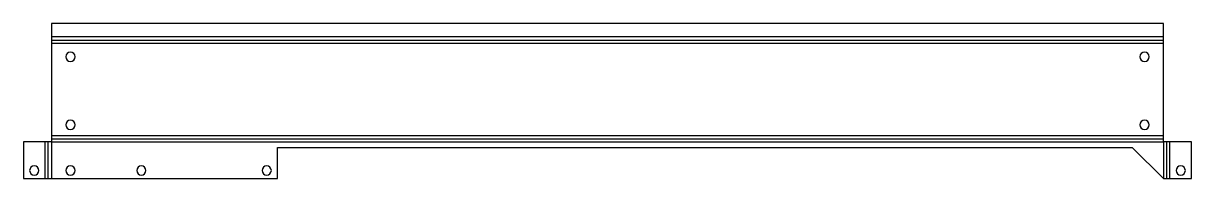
# Model space of a CAD drawing. Header units: millimetres. Extents: x -418 to 10, y 0 to 57.
import ezdxf

# ---------------------------------------------------------------- set-up
doc = ezdxf.new("R2010")
doc.units = ezdxf.units.MM

msp = doc.modelspace()

# ---------------------------------------------------------------- linework, layer by layer
at = {"layer": 'BEND'}
for p, q in [((-408, 50.89), (0, 50.89)), ((-409.13, 0), (-409.13, 13.5)), ((-408, 14.63), (0, 14.63)), ((1.13, 0), (1.13, 13.5))]:
    msp.add_line(p, q, dxfattribs=at)
at = {"layer": 'BEND_EXTENT'}
for p, q in [((0, 52.02), (-408, 52.02)), ((-408, 49.76), (0, 49.76)), ((-410.26, 0), (-410.26, 13.5)), ((0, 15.76), (-408, 15.76)), ((-408, 13.5), (0, 13.5)), ((-408, 13.5), (-408, 0)), ((0, 13.5), (0, 0)), ((2.26, 0), (2.26, 13.5))]:
    msp.add_line(p, q, dxfattribs=at)
at = {"layer": 'INTERIOR_PROFILES', "extrusion": (0, 0, -1)}
for centre in [(401, 44.76), (7, 44.76), (401, 19.76), (7, 19.76), (414.26, 3), (401, 3), (375, 3), (329, 3), (-6.26, 3)]:
    msp.add_circle(centre, 1.7, dxfattribs=at)
at = {"layer": 'OUTER_PROFILES'}
msp.add_lwpolyline([(-408, 52.02), (-408, 49.76), (-408, 15.76), (-408, 13.5), (-410.26, 13.5), (-418.26, 13.5), (-418.26, 0), (-325, 0), (-325, 11.5), (-11.5, 11.5), (0, 0), (10.26, 0), (10.26, 13.5), (0, 13.5), (0, 15.76), (0, 52.02), (0, 57.02), (-408, 57.02)], close=True, dxfattribs=at)

doc.saveas('drawing.dxf')
